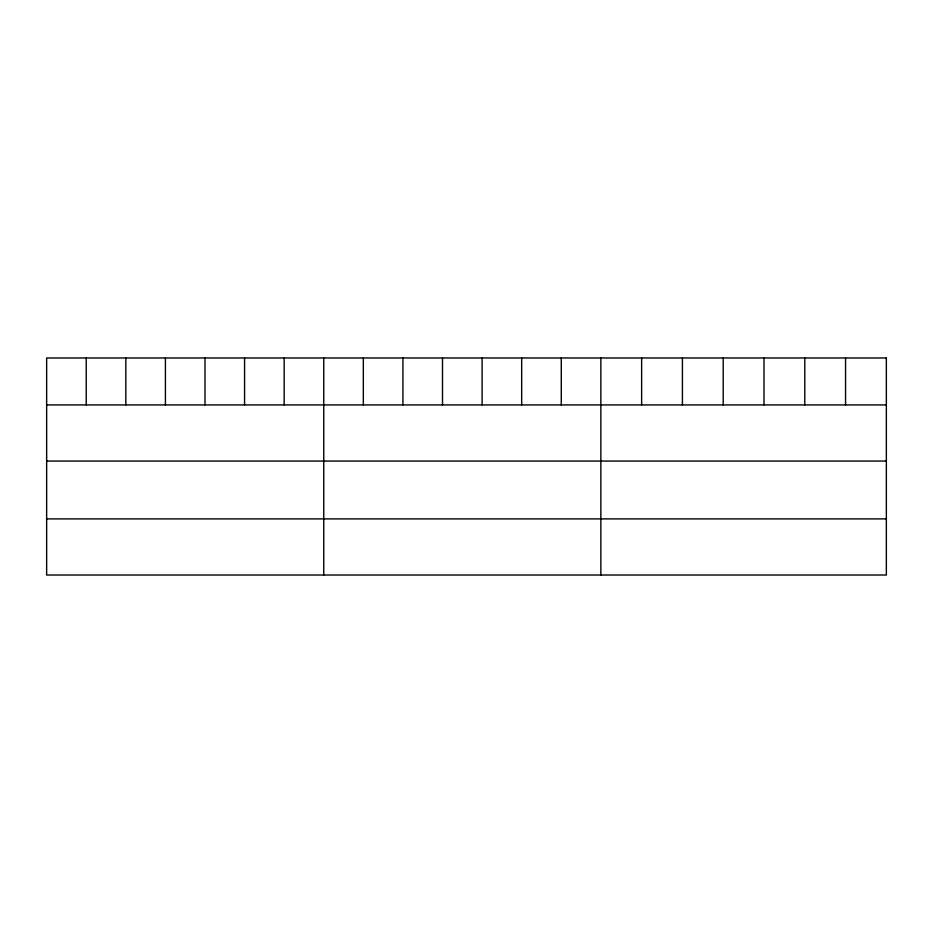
<?xml version="1.0" encoding="UTF-8"?>
<svg xmlns="http://www.w3.org/2000/svg" width="933" height="933" viewBox="0 0 933 933"><rect width="100%" height="100%" fill="white"/><g stroke="black" fill="none" stroke-linecap="round" stroke-linejoin="round"><path stroke-width="1.4" d="M46.65 404.922L886.35 404.922M46.65 461.054L886.35 461.054M46.65 518.888L886.35 518.888M845.566 357.98L845.566 404.922M804.782 357.98L804.782 404.922M763.999 357.98L763.999 404.922M723.203 357.98L723.203 404.922M682.42 357.98L682.42 404.922M641.636 357.98L641.636 404.922M600.852 357.98L600.852 575.02M561.269 357.98L561.269 404.922M521.675 357.98L521.675 404.922M482.093 357.98L482.093 404.922M442.51 357.98L442.51 404.922M402.928 357.98L402.928 404.922M363.334 357.98L363.334 404.922M323.751 357.98L323.751 575.02M284.168 357.98L284.168 404.922M244.574 357.98L244.574 404.922M204.992 357.98L204.992 404.922M165.409 357.98L165.409 404.922M125.827 357.98L125.827 404.922M86.233 357.98L86.233 404.922M886.35 357.98L46.65 357.98L46.65 575.02L886.35 575.02L886.35 357.98"/></g></svg>
